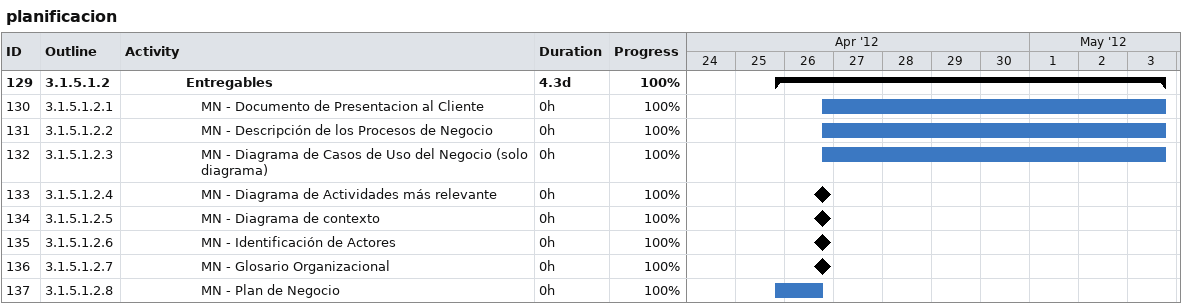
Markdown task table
planificacion

| ID | WBS | Task | Duration | Start | Finish | % complete |
|---|---|---|---|---|---|---|
| 129 | 3.1.5.1.2 | **Entregables** | 4.3d | 2012-04-25 | 2012-05-03 | 100 |
| 130 | 3.1.5.1.2.1 | MN - Documento de Presentacion al Cliente | 0h | 2012-04-26 | 2012-05-03 | 100 |
| 131 | 3.1.5.1.2.2 | MN - Descripción de los Procesos de Negocio | 0h | 2012-04-26 | 2012-05-03 | 100 |
| 132 | 3.1.5.1.2.3 | MN - Diagrama de Casos de Uso del Negocio (solo diagrama) | 0h | 2012-04-26 | 2012-05-03 | 100 |
| 133 | 3.1.5.1.2.4 | MN - Diagrama de Actividades más relevante | 0h | 2012-04-26 | 2012-04-26 | 100 |
| 134 | 3.1.5.1.2.5 | MN - Diagrama de contexto | 0h | 2012-04-26 | 2012-04-26 | 100 |
| 135 | 3.1.5.1.2.6 | MN - Identificación de Actores | 0h | 2012-04-26 | 2012-04-26 | 100 |
| 136 | 3.1.5.1.2.7 | MN - Glosario Organizacional | 0h | 2012-04-26 | 2012-04-26 | 100 |
| 137 | 3.1.5.1.2.8 | MN - Plan de Negocio | 0h | 2012-04-25 | 2012-04-26 | 100 |
